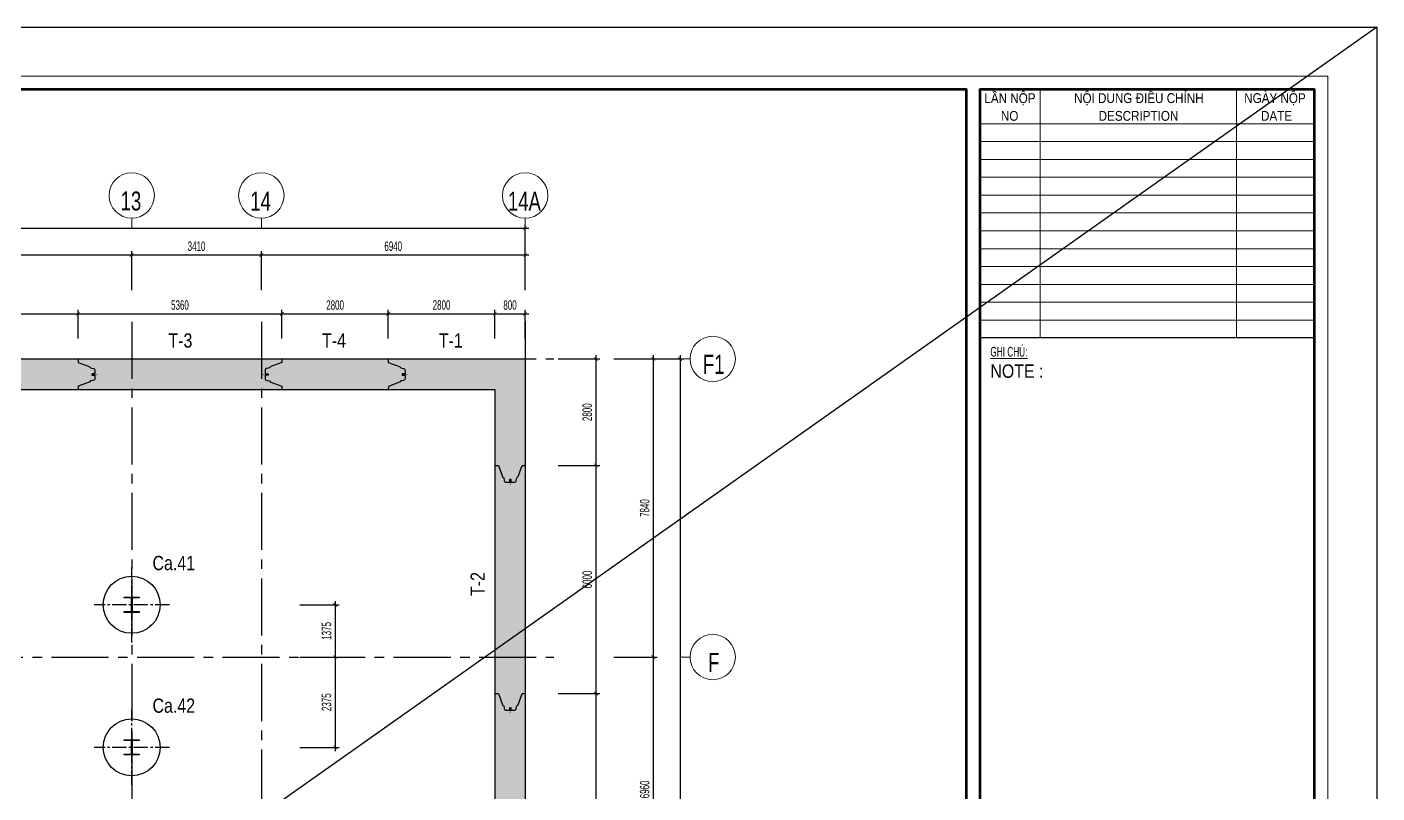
# Model space of a CAD drawing. Extents: x 71 to 1774126, y -14 to 415800.
# Drawn here: x 1613089 to 1648600, y 248796 to 268943 of the extents above; entities that cross this region are included whole.
import ezdxf

# ---------------------------------------------------------------- set-up
doc = ezdxf.new("R2010")
doc.units = 0
doc.header["$LTSCALE"] = 1000
doc.header["$MEASUREMENT"] = 0
doc.header["$PDMODE"] = 3
doc.linetypes.add('CENTER2', pattern=[1.125, 0.75, -0.125, 0.125, -0.125])
doc.layers.get('0').update_dxf_attribs({"linetype": 'CONTINUOUS'})
doc.layers.get('Defpoints').update_dxf_attribs({"linetype": 'CONTINUOUS'})
for name, color, linetype in [('10MIDTEXT', 3, 'CONTINUOUS'), ('CDC.01.AXIS', 160, 'CENTER2'), ('CDC.02.DIM', 1, 'CONTINUOUS'), ('CDC.03.BORDER', 3, 'CONTINUOUS'), ('CDC.05.STEEL', 4, 'CONTINUOUS'), ('CDC.06.TEXT', 2, 'CONTINUOUS'), ('CDC.10.HATCH', 9, 'CONTINUOUS'), ('CDC.16.BIGTEXT', 6, 'CONTINUOUS')]:
    doc.layers.add(name, color=color, linetype=linetype)
for name, color, linetype, lineweight in [('CDC -TEXT KHUNG', 7, 'CONTINUOUS', 20), ('CDC-KHUNGTEN', 7, 'CONTINUOUS', 20), ('KCS_CHI', 1, 'CONTINUOUS', 15)]:
    doc.layers.add(name, color=color, linetype=linetype, lineweight=lineweight)
doc.layers.add('KCS_Plotter', color=11, linetype='CONTINUOUS', plot=False)
doc.styles.add('ARIAL', font='arial.ttf', dxfattribs={"width": 0.6})
doc.styles.add('Arial_4', font='arial.ttf', dxfattribs={"width": 0.75, "height": 3})
doc.styles.add('KT CDC', font='arial.ttf', dxfattribs={"width": 0.85, "height": 200})
doc.dimstyles.new('100', dxfattribs={"dimscale": 100, "dimtxt": 2.5, "dimasz": 1, "dimexe": 1, "dimexo": 0, "dimgap": 1, "dimtad": 1, "dimdec": 0, "dimdsep": 46, "dimtxsty": 'ARIAL', "dimblk": 'ARCHTICK', "dimcen": 1, "dimdle": 1, "dimclrd": 1, "dimclre": 1, "dimclrt": 2, "dimadec": 0, "dimazin": 0, "dimtfac": 0.00072, "dimtdec": 0, "dimtix": 1, "dimtmove": 2, "dimatfit": 3, "dimldrblk": 'ARCHTICK', "dimfxl": 1, "dimtolj": 1, "dimarcsym": 0})

# ---------------------------------------------------------------- blocks, each defined once
blk = doc.blocks.new('_ARCHTICK')
at = {"color": 0, "linetype": 'ByBlock', "const_width": 0.15}
blk.add_lwpolyline([(-0.5, -0.5), (0.5, 0.5)], dxfattribs=at)
blk = doc.blocks.new('*D192')
at = {"layer": 'CDC.02.DIM', "color": 1, "lineweight": -2, "transparency": 16777216}
for p, q in [((1628526, 252371), (1629666, 252371)), ((1629566, 245311), (1629566, 252471)), ((1628526, 245411), (1629666, 245411))]:
    blk.add_line(p, q, dxfattribs=at)
at = {"layer": 'Defpoints', "color": 0, "transparency": 16777216}
for p in [(1628526, 252371), (1629566, 252371), (1628526, 245411)]:
    blk.add_point(p, dxfattribs=at)
at = {"layer": 'CDC.02.DIM', "color": 1, "lineweight": -2, "transparency": 16777216, "xscale": 100, "yscale": 100, "zscale": 100}
for p, rotation in [((1629566, 252371), 90), ((1629566, 245411), 270)]:
    blk.add_blockref('_ARCHTICK', p, dxfattribs=dict(at, rotation=rotation))
at = {"layer": 'CDC.02.DIM', "color": 2, "transparency": 16777216, "insert": (1629338, 248891), "char_height": 250, "attachment_point": 5, "rotation": 90, "style": 'ARIAL'}
blk.add_mtext('\\A1;6960', dxfattribs=at)
blk = doc.blocks.new('*D193')
at = {"layer": 'CDC.02.DIM', "color": 1, "lineweight": -2, "transparency": 16777216}
for p, q in [((1629566, 252271), (1629566, 260311)), ((1628526, 260211), (1629666, 260211)), ((1628526, 252371), (1629666, 252371))]:
    blk.add_line(p, q, dxfattribs=at)
at = {"layer": 'Defpoints', "color": 0, "transparency": 16777216}
for p in [(1628526, 260211), (1629566, 260211), (1628526, 252371)]:
    blk.add_point(p, dxfattribs=at)
at = {"layer": 'CDC.02.DIM', "color": 1, "lineweight": -2, "transparency": 16777216, "xscale": 100, "yscale": 100, "zscale": 100}
for p, rotation in [((1629566, 260211), 90), ((1629566, 252371), 270)]:
    blk.add_blockref('_ARCHTICK', p, dxfattribs=dict(at, rotation=rotation))
at = {"layer": 'CDC.02.DIM', "color": 2, "transparency": 16777216, "insert": (1629338, 256291), "char_height": 250, "attachment_point": 5, "rotation": 90, "style": 'ARIAL'}
blk.add_mtext('\\A1;7840', dxfattribs=at)
blk = doc.blocks.new('*D194')
at = {"layer": 'CDC.02.DIM', "color": 1, "lineweight": -2, "transparency": 16777216}
for p, q in [((1630266, 260311), (1630266, 222561)), ((1628526, 260211), (1630366, 260211)), ((1628526, 222661), (1630366, 222661))]:
    blk.add_line(p, q, dxfattribs=at)
at = {"layer": 'Defpoints', "color": 0, "transparency": 16777216}
for p in [(1628526, 260211), (1628526, 222661), (1630266, 222661)]:
    blk.add_point(p, dxfattribs=at)
at = {"layer": 'CDC.02.DIM', "color": 1, "lineweight": -2, "transparency": 16777216, "xscale": 100, "yscale": 100, "zscale": 100}
for p, rotation in [((1630266, 260211), 90), ((1630266, 222661), 270)]:
    blk.add_blockref('_ARCHTICK', p, dxfattribs=dict(at, rotation=rotation))
at = {"layer": 'CDC.02.DIM', "color": 2, "transparency": 16777216, "insert": (1630038, 241436), "char_height": 250, "attachment_point": 5, "rotation": 90, "style": 'ARIAL'}
blk.add_mtext('\\A1;37550', dxfattribs=at)
blk = doc.blocks.new('*D207')
at = {"layer": 'CDC.02.DIM', "color": 1, "lineweight": -2, "transparency": 16777216}
for p, q in [((1608818, 262948), (1615943, 262948)), ((1608918, 262020), (1608918, 263048)), ((1615843, 262020), (1615843, 263048))]:
    blk.add_line(p, q, dxfattribs=at)
at = {"layer": 'Defpoints', "color": 0, "transparency": 16777216}
for p in [(1615843, 262948), (1608918, 262020), (1615843, 262020)]:
    blk.add_point(p, dxfattribs=at)
at = {"layer": 'CDC.02.DIM', "color": 1, "lineweight": -2, "transparency": 16777216, "xscale": 100, "yscale": 100, "zscale": 100, "rotation": 180}
blk.add_blockref('_ARCHTICK', (1608918, 262948), dxfattribs=at)
at = {"layer": 'CDC.02.DIM', "color": 1, "lineweight": -2, "transparency": 16777216, "xscale": 100, "yscale": 100, "zscale": 100}
blk.add_blockref('_ARCHTICK', (1615843, 262948), dxfattribs=at)
at = {"layer": 'CDC.02.DIM', "color": 2, "transparency": 16777216, "insert": (1612381, 263176), "char_height": 250, "attachment_point": 5, "style": 'ARIAL'}
blk.add_mtext('\\A1;6925', dxfattribs=at)
blk = doc.blocks.new('*D208')
at = {"layer": 'CDC.02.DIM', "color": 1, "lineweight": -2, "transparency": 16777216}
for p, q in [((1615743, 262948), (1619353, 262948)), ((1615843, 262020), (1615843, 263048)), ((1619253, 262020), (1619253, 263048))]:
    blk.add_line(p, q, dxfattribs=at)
at = {"layer": 'Defpoints', "color": 0, "transparency": 16777216}
for p in [(1619253, 262948), (1615843, 262020), (1619253, 262020)]:
    blk.add_point(p, dxfattribs=at)
at = {"layer": 'CDC.02.DIM', "color": 1, "lineweight": -2, "transparency": 16777216, "xscale": 100, "yscale": 100, "zscale": 100, "rotation": 180}
blk.add_blockref('_ARCHTICK', (1615843, 262948), dxfattribs=at)
at = {"layer": 'CDC.02.DIM', "color": 1, "lineweight": -2, "transparency": 16777216, "xscale": 100, "yscale": 100, "zscale": 100}
blk.add_blockref('_ARCHTICK', (1619253, 262948), dxfattribs=at)
at = {"layer": 'CDC.02.DIM', "color": 2, "transparency": 16777216, "insert": (1617548, 263176), "char_height": 250, "attachment_point": 5, "style": 'ARIAL'}
blk.add_mtext('\\A1;3410', dxfattribs=at)
blk = doc.blocks.new('*D209')
at = {"layer": 'CDC.02.DIM', "color": 1, "lineweight": -2, "transparency": 16777216}
for p, q in [((1619153, 262948), (1626293, 262948)), ((1619253, 262020), (1619253, 263048)), ((1626193, 262020), (1626193, 263048))]:
    blk.add_line(p, q, dxfattribs=at)
at = {"layer": 'Defpoints', "color": 0, "transparency": 16777216}
for p in [(1626193, 262948), (1619253, 262020), (1626193, 262020)]:
    blk.add_point(p, dxfattribs=at)
at = {"layer": 'CDC.02.DIM', "color": 1, "lineweight": -2, "transparency": 16777216, "xscale": 100, "yscale": 100, "zscale": 100, "rotation": 180}
blk.add_blockref('_ARCHTICK', (1619253, 262948), dxfattribs=at)
at = {"layer": 'CDC.02.DIM', "color": 1, "lineweight": -2, "transparency": 16777216, "xscale": 100, "yscale": 100, "zscale": 100}
blk.add_blockref('_ARCHTICK', (1626193, 262948), dxfattribs=at)
at = {"layer": 'CDC.02.DIM', "color": 2, "transparency": 16777216, "insert": (1622723, 263176), "char_height": 250, "attachment_point": 5, "style": 'ARIAL'}
blk.add_mtext('\\A1;6940', dxfattribs=at)
blk = doc.blocks.new('*D210')
at = {"layer": 'CDC.02.DIM', "color": 1, "lineweight": -2, "transparency": 16777216}
for p, q in [((1562733, 263648), (1626293, 263648)), ((1562833, 262020), (1562833, 263748)), ((1626193, 262020), (1626193, 263748))]:
    blk.add_line(p, q, dxfattribs=at)
at = {"layer": 'Defpoints', "color": 0, "transparency": 16777216}
for p in [(1626193, 263648), (1562833, 262020), (1626193, 262020)]:
    blk.add_point(p, dxfattribs=at)
at = {"layer": 'CDC.02.DIM', "color": 1, "lineweight": -2, "transparency": 16777216, "xscale": 100, "yscale": 100, "zscale": 100, "rotation": 180}
blk.add_blockref('_ARCHTICK', (1562833, 263648), dxfattribs=at)
at = {"layer": 'CDC.02.DIM', "color": 1, "lineweight": -2, "transparency": 16777216, "xscale": 100, "yscale": 100, "zscale": 100}
blk.add_blockref('_ARCHTICK', (1626193, 263648), dxfattribs=at)
at = {"layer": 'CDC.02.DIM', "color": 2, "transparency": 16777216, "insert": (1594513, 263876), "char_height": 250, "attachment_point": 5, "style": 'ARIAL'}
blk.add_mtext('\\A1;63360', dxfattribs=at)
blk = doc.blocks.new('*D234')
at = {"layer": 'CDC.02.DIM', "color": 1, "lineweight": -2, "transparency": 16777216}
for p, q in [((1620268, 253746), (1621296, 253746)), ((1621196, 253846), (1621196, 252271)), ((1620268, 252371), (1621296, 252371))]:
    blk.add_line(p, q, dxfattribs=at)
at = {"layer": 'Defpoints', "color": 0, "transparency": 16777216}
for p in [(1620268, 253746), (1620268, 252371), (1621196, 252371)]:
    blk.add_point(p, dxfattribs=at)
at = {"layer": 'CDC.02.DIM', "color": 1, "lineweight": -2, "transparency": 16777216, "xscale": 100, "yscale": 100, "zscale": 100}
for p, rotation in [((1621196, 253746), 90), ((1621196, 252371), 270)]:
    blk.add_blockref('_ARCHTICK', p, dxfattribs=dict(at, rotation=rotation))
at = {"layer": 'CDC.02.DIM', "color": 2, "transparency": 16777216, "insert": (1620968, 253059), "char_height": 250, "attachment_point": 5, "rotation": 90, "style": 'ARIAL'}
blk.add_mtext('\\A1;1375', dxfattribs=at)
blk = doc.blocks.new('*D235')
at = {"layer": 'CDC.02.DIM', "color": 1, "lineweight": -2, "transparency": 16777216}
for p, q in [((1620268, 252371), (1621296, 252371)), ((1621196, 252471), (1621196, 249896)), ((1620268, 249996), (1621296, 249996))]:
    blk.add_line(p, q, dxfattribs=at)
at = {"layer": 'Defpoints', "color": 0, "transparency": 16777216}
for p in [(1620268, 252371), (1620268, 249996), (1621196, 249996)]:
    blk.add_point(p, dxfattribs=at)
at = {"layer": 'CDC.02.DIM', "color": 1, "lineweight": -2, "transparency": 16777216, "xscale": 100, "yscale": 100, "zscale": 100}
for p, rotation in [((1621196, 252371), 90), ((1621196, 249996), 270)]:
    blk.add_blockref('_ARCHTICK', p, dxfattribs=dict(at, rotation=rotation))
at = {"layer": 'CDC.02.DIM', "color": 2, "transparency": 16777216, "insert": (1620968, 251184), "char_height": 250, "attachment_point": 5, "rotation": 90, "style": 'ARIAL'}
blk.add_mtext('\\A1;2375', dxfattribs=at)
blk = doc.blocks.new('*D274')
at = {"layer": 'CDC.02.DIM', "color": 1, "lineweight": -2, "transparency": 16777216}
for p, q in [((1608333, 261401), (1614533, 261401)), ((1608433, 260751), (1608433, 261501)), ((1614433, 260751), (1614433, 261501))]:
    blk.add_line(p, q, dxfattribs=at)
at = {"layer": 'Defpoints', "color": 0, "transparency": 16777216}
for p in [(1614433, 261401), (1608433, 260751), (1614433, 260751)]:
    blk.add_point(p, dxfattribs=at)
at = {"layer": 'CDC.02.DIM', "color": 1, "lineweight": -2, "transparency": 16777216, "xscale": 100, "yscale": 100, "zscale": 100, "rotation": 180}
blk.add_blockref('_ARCHTICK', (1608433, 261401), dxfattribs=at)
at = {"layer": 'CDC.02.DIM', "color": 1, "lineweight": -2, "transparency": 16777216, "xscale": 100, "yscale": 100, "zscale": 100}
blk.add_blockref('_ARCHTICK', (1614433, 261401), dxfattribs=at)
at = {"layer": 'CDC.02.DIM', "color": 2, "transparency": 16777216, "insert": (1611433, 261629), "char_height": 250, "attachment_point": 5, "style": 'ARIAL'}
blk.add_mtext('\\A1;6000', dxfattribs=at)
blk = doc.blocks.new('*D275')
at = {"layer": 'CDC.02.DIM', "color": 1, "lineweight": -2, "transparency": 16777216}
for p, q in [((1614333, 261401), (1619893, 261401)), ((1614433, 260751), (1614433, 261501)), ((1619793, 260751), (1619793, 261501))]:
    blk.add_line(p, q, dxfattribs=at)
at = {"layer": 'Defpoints', "color": 0, "transparency": 16777216}
for p in [(1619793, 261401), (1614433, 260751), (1619793, 260751)]:
    blk.add_point(p, dxfattribs=at)
at = {"layer": 'CDC.02.DIM', "color": 1, "lineweight": -2, "transparency": 16777216, "xscale": 100, "yscale": 100, "zscale": 100, "rotation": 180}
blk.add_blockref('_ARCHTICK', (1614433, 261401), dxfattribs=at)
at = {"layer": 'CDC.02.DIM', "color": 1, "lineweight": -2, "transparency": 16777216, "xscale": 100, "yscale": 100, "zscale": 100}
blk.add_blockref('_ARCHTICK', (1619793, 261401), dxfattribs=at)
at = {"layer": 'CDC.02.DIM', "color": 2, "transparency": 16777216, "insert": (1617113, 261629), "char_height": 250, "attachment_point": 5, "style": 'ARIAL'}
blk.add_mtext('\\A1;5360', dxfattribs=at)
blk = doc.blocks.new('*D276')
at = {"layer": 'CDC.02.DIM', "color": 1, "lineweight": -2, "transparency": 16777216}
for p, q in [((1619693, 261401), (1622693, 261401)), ((1619793, 260751), (1619793, 261501)), ((1622593, 260751), (1622593, 261501))]:
    blk.add_line(p, q, dxfattribs=at)
at = {"layer": 'Defpoints', "color": 0, "transparency": 16777216}
for p in [(1622593, 261401), (1619793, 260751), (1622593, 260751)]:
    blk.add_point(p, dxfattribs=at)
at = {"layer": 'CDC.02.DIM', "color": 1, "lineweight": -2, "transparency": 16777216, "xscale": 100, "yscale": 100, "zscale": 100, "rotation": 180}
blk.add_blockref('_ARCHTICK', (1619793, 261401), dxfattribs=at)
at = {"layer": 'CDC.02.DIM', "color": 1, "lineweight": -2, "transparency": 16777216, "xscale": 100, "yscale": 100, "zscale": 100}
blk.add_blockref('_ARCHTICK', (1622593, 261401), dxfattribs=at)
at = {"layer": 'CDC.02.DIM', "color": 2, "transparency": 16777216, "insert": (1621193, 261629), "char_height": 250, "attachment_point": 5, "style": 'ARIAL'}
blk.add_mtext('\\A1;2800', dxfattribs=at)
blk = doc.blocks.new('*D277')
at = {"layer": 'CDC.02.DIM', "color": 1, "lineweight": -2, "transparency": 16777216}
for p, q in [((1622493, 261401), (1625493, 261401)), ((1622593, 260751), (1622593, 261501)), ((1625393, 260751), (1625393, 261501))]:
    blk.add_line(p, q, dxfattribs=at)
at = {"layer": 'Defpoints', "color": 0, "transparency": 16777216}
for p in [(1625393, 261401), (1622593, 260751), (1625393, 260751)]:
    blk.add_point(p, dxfattribs=at)
at = {"layer": 'CDC.02.DIM', "color": 1, "lineweight": -2, "transparency": 16777216, "xscale": 100, "yscale": 100, "zscale": 100, "rotation": 180}
blk.add_blockref('_ARCHTICK', (1622593, 261401), dxfattribs=at)
at = {"layer": 'CDC.02.DIM', "color": 1, "lineweight": -2, "transparency": 16777216, "xscale": 100, "yscale": 100, "zscale": 100}
blk.add_blockref('_ARCHTICK', (1625393, 261401), dxfattribs=at)
at = {"layer": 'CDC.02.DIM', "color": 2, "transparency": 16777216, "insert": (1623993, 261629), "char_height": 250, "attachment_point": 5, "style": 'ARIAL'}
blk.add_mtext('\\A1;2800', dxfattribs=at)
blk = doc.blocks.new('*D278')
at = {"layer": 'CDC.02.DIM', "color": 1, "lineweight": -2, "transparency": 16777216}
for p, q in [((1625293, 261401), (1626293, 261401)), ((1625393, 260751), (1625393, 261501)), ((1626193, 260751), (1626193, 261501))]:
    blk.add_line(p, q, dxfattribs=at)
at = {"layer": 'Defpoints', "color": 0, "transparency": 16777216}
for p in [(1626193, 261401), (1625393, 260751), (1626193, 260751)]:
    blk.add_point(p, dxfattribs=at)
at = {"layer": 'CDC.02.DIM', "color": 1, "lineweight": -2, "transparency": 16777216, "xscale": 100, "yscale": 100, "zscale": 100, "rotation": 180}
blk.add_blockref('_ARCHTICK', (1625393, 261401), dxfattribs=at)
at = {"layer": 'CDC.02.DIM', "color": 1, "lineweight": -2, "transparency": 16777216, "xscale": 100, "yscale": 100, "zscale": 100}
blk.add_blockref('_ARCHTICK', (1626193, 261401), dxfattribs=at)
at = {"layer": 'CDC.02.DIM', "color": 2, "transparency": 16777216, "insert": (1625793, 261629), "char_height": 250, "attachment_point": 5, "style": 'ARIAL'}
blk.add_mtext('\\A1;800', dxfattribs=at)
blk = doc.blocks.new('*D300')
at = {"layer": 'CDC.02.DIM', "color": 1, "lineweight": -2, "transparency": 16777216}
for p, q in [((1628053, 260311), (1628053, 257311)), ((1627057, 260211), (1628153, 260211)), ((1627057, 257411), (1628153, 257411))]:
    blk.add_line(p, q, dxfattribs=at)
at = {"layer": 'Defpoints', "color": 0, "transparency": 16777216}
for p in [(1627057, 260211), (1627057, 257411), (1628053, 257411)]:
    blk.add_point(p, dxfattribs=at)
at = {"layer": 'CDC.02.DIM', "color": 1, "lineweight": -2, "transparency": 16777216, "xscale": 100, "yscale": 100, "zscale": 100}
for p, rotation in [((1628053, 260211), 90), ((1628053, 257411), 270)]:
    blk.add_blockref('_ARCHTICK', p, dxfattribs=dict(at, rotation=rotation))
at = {"layer": 'CDC.02.DIM', "color": 2, "transparency": 16777216, "insert": (1627825, 258811), "char_height": 250, "attachment_point": 5, "rotation": 90, "style": 'ARIAL'}
blk.add_mtext('\\A1;2800', dxfattribs=at)
blk = doc.blocks.new('*D301')
at = {"layer": 'CDC.02.DIM', "color": 1, "lineweight": -2, "transparency": 16777216}
for p, q in [((1628053, 257511), (1628053, 251311)), ((1627057, 257411), (1628153, 257411)), ((1627057, 251411), (1628153, 251411))]:
    blk.add_line(p, q, dxfattribs=at)
at = {"layer": 'Defpoints', "color": 0, "transparency": 16777216}
for p in [(1627057, 257411), (1627057, 251411), (1628053, 251411)]:
    blk.add_point(p, dxfattribs=at)
at = {"layer": 'CDC.02.DIM', "color": 1, "lineweight": -2, "transparency": 16777216, "xscale": 100, "yscale": 100, "zscale": 100}
for p, rotation in [((1628053, 257411), 90), ((1628053, 251411), 270)]:
    blk.add_blockref('_ARCHTICK', p, dxfattribs=dict(at, rotation=rotation))
at = {"layer": 'CDC.02.DIM', "color": 2, "transparency": 16777216, "insert": (1627825, 254411), "char_height": 250, "attachment_point": 5, "rotation": 90, "style": 'ARIAL'}
blk.add_mtext('\\A1;6000', dxfattribs=at)
blk = doc.blocks.new('*D302')
at = {"layer": 'CDC.02.DIM', "color": 1, "lineweight": -2, "transparency": 16777216}
for p, q in [((1628053, 251511), (1628053, 245311)), ((1627057, 251411), (1628153, 251411)), ((1627057, 245411), (1628153, 245411))]:
    blk.add_line(p, q, dxfattribs=at)
at = {"layer": 'Defpoints', "color": 0, "transparency": 16777216}
for p in [(1627057, 251411), (1627057, 245411), (1628053, 245411)]:
    blk.add_point(p, dxfattribs=at)
at = {"layer": 'CDC.02.DIM', "color": 1, "lineweight": -2, "transparency": 16777216, "xscale": 100, "yscale": 100, "zscale": 100}
for p, rotation in [((1628053, 251411), 90), ((1628053, 245411), 270)]:
    blk.add_blockref('_ARCHTICK', p, dxfattribs=dict(at, rotation=rotation))
at = {"layer": 'CDC.02.DIM', "color": 2, "transparency": 16777216, "insert": (1627825, 248411), "char_height": 250, "attachment_point": 5, "rotation": 90, "style": 'ARIAL'}
blk.add_mtext('\\A1;6000', dxfattribs=at)
blk = doc.blocks.new('TV')
at = {"layer": 'CDC.05.STEEL'}
blk.add_lwpolyline([(1570016, 184770), (1570016, 184676), (1570308, 184570, -0.192509), (1570341, 184535), (1570411, 184523, -0.367428), (1570456, 184470), (1570456, 184378), (1570379, 184378), (1570379, 184348), (1570456, 184348), (1570456, 184257, -0.367428), (1570411, 184204), (1570341, 184192, -0.192509), (1570308, 184157), (1570016, 184051), (1570015, 183970)], format="xyb", dxfattribs=at)
at = {"layer": 'CDC.05.STEEL', "const_width": 11.5}
for points in [[(1570396, 184370, 1), (1570396, 184358, 1)], [(1570510, 184370, -1), (1570510, 184358, -1)]]:
    blk.add_lwpolyline(points, format="xyb", close=True, dxfattribs=at)
at = {"layer": 'CDC.05.STEEL', "const_width": 10}
blk.add_lwpolyline([(1570502, 184364), (1570396, 184364)], dxfattribs=at)
blk = doc.blocks.new('KINGPOST')
at = {"layer": 'CDC.05.STEEL', "color": 4}
for p, q in [((1656675, 236723, 0), (1656675, 236744, 0)), ((1656675, 236744, 0), (1657075, 236744, 0)), ((1656865, 236723, 0), (1656675, 236723, 0)), ((1656865, 236364, 0), (1656865, 236723, 0)), ((1657075, 236723, 0), (1656884, 236723, 0)), ((1656884, 236723, 0), (1656884, 236364, 0)), ((1657075, 236744, 0), (1657075, 236723, 0)), ((1656675, 236344, 0), (1656675, 236364, 0)), ((1656675, 236364, 0), (1656865, 236364, 0)), ((1657075, 236344, 0), (1656675, 236344, 0)), ((1656884, 236364, 0), (1657075, 236364, 0)), ((1657075, 236364, 0), (1657075, 236344, 0))]:
    blk.add_line(p, q, dxfattribs=at)
blk = doc.blocks.new('KHUNG TEN')
at = {"layer": 'CDC-KHUNGTEN', "color": 8, "lineweight": 9}
for p, q in [((76550, 58000), (76550, 52433)), ((80950, 58000), (80950, 52433)), ((82700, 57233), (75200, 57233)), ((82700, 56833), (75200, 56833)), ((82700, 56433), (75200, 56433)), ((82700, 56033), (75200, 56033)), ((82700, 55633), (75200, 55633)), ((82700, 55233), (75200, 55233)), ((82700, 54833), (75200, 54833)), ((82700, 54433), (75200, 54433)), ((82700, 54033), (75200, 54033)), ((82700, 53633), (75200, 53633)), ((82700, 53233), (75200, 53233)), ((82700, 52833), (75200, 52833))]:
    blk.add_line(p, q, dxfattribs=at)
at = {"layer": 'CDC-KHUNGTEN', "color": 6, "lineweight": 25}
blk.add_line((82700, 52433), (75200, 52433), dxfattribs=at)
at = {"layer": 'CDC-KHUNGTEN', "color": 8}
blk.add_lwpolyline([(75096, 1100), (83000, 1100), (83000, 58300), (3000, 58300), (3000, 1100), (75096, 1100)], dxfattribs=at)
at = {"layer": 'CDC-KHUNGTEN', "color": 255, "lineweight": 60}
blk.add_lwpolyline([(74900, 1400), (74900, 58000), (3300, 58000), (3300, 1400), (74900, 1400)], close=True, dxfattribs=at)
blk.add_lwpolyline([(75200, 1400), (82700, 1400), (82700, 58000), (75200, 58000), (75200, 1400)], dxfattribs=at)
at = {"layer": 'Defpoints', "color": 1, "ltscale": 0.2}
blk.add_lwpolyline([(0, 0), (0, 59400), (84100, 59400), (84100, 0), (0, 0)], close=True, dxfattribs=at)
at = {"layer": 'CDC -TEXT KHUNG', "color": 7, "style": 'KT CDC', "width": 0.85}
for s, p in [('NO', (75672, 57299)), ('DESCRIPTION', (77863, 57299)), ('DATE', (81501, 57299))]:
    blk.add_text(s, height=220, dxfattribs=at).set_placement(p)
at = {"layer": 'CDC -TEXT KHUNG', "char_height": 220, "attachment_point": 2, "line_spacing_factor": 0.941778, "style": 'KT CDC'}
for s, insert, width in [('LẦN NỘP', (75875, 57916), 1464.22), ('NỘI DUNG ĐIỀU CHỈNH', (78763, 57916), 3699.71), ('NGÀY NỘP', (81814, 57916), 1755.59)]:
    blk.add_mtext(s, dxfattribs=dict(at, insert=insert, width=width))
at = {"layer": 'CDC-KHUNGTEN', "color": 7, "style": 'Arial_4', "width": 0.85}
blk.add_text('NOTE :', height=300, dxfattribs=at).set_placement((75436, 51540))
at = {"layer": 'CDC-KHUNGTEN', "color": 6, "insert": (75436, 52233), "char_height": 220, "width": 1881.96, "attachment_point": 1, "style": 'ARIAL'}
blk.add_mtext('{\\LGHI CHÚ:}', dxfattribs=at)

msp = doc.modelspace()

# ---------------------------------------------------------------- hatches: boundary and pattern name
at = {"layer": 'CDC.10.HATCH'}
h = msp.add_hatch(dxfattribs=at)
h.set_pattern_fill('CHAU-01', color=256, scale=100, style=0, pattern_type=2)
h.set_pattern_definition([(50, (0, 73428.8), (717.26018, -62.75213), [75, -825]), (355, (0, 73428.8), (-138.75133, 752.19213), [60, -660]), (100.4514, (59.8, 73423.6), (578.50938, 689.43954), [63.7402, -701.1421]), (46.1842, (0, 73628.8), (1067.24105, -165.519), [112.5, -1237.5]), (96.6356, (88.9, 73615), (934.6627, 974.1179), [95.6103, -1051.713]), (351.1842, (0, 73628.8), (934.66195, 974.1186), [90, -990]), (21, (100, 73578.8), (596.90705, -402.6189), [75, -825]), (326, (100, 73578.8), (243.31533, 725.15005), [60, -660]), (71.4514, (149.74, 73545.25), (840.22263, 322.5305), [63.7402, -701.1421]), (37.5, (0, 73428.8), (12.159855, 332.893854), [0, -652, 0, -670, 0, -662.5]), (7.5, (0, 73428.8), (263.06954, 394.41171), [0, -382, 0, -637, 0, -252.5]), (327.5, (-223, 73428.8), (533.822436, -22.55487), [0, -250, 0, -780, 0, -1035]), (317.5, (-323, 73428.8), (583.18617, 100.10498), [0, -325, 0, -518, 0, -735]), (45, (0, 73428.8), (-300.52038, 300.52038), []), (45, (0, 73551.3), (-300.52038, 300.52038), [])])
h.paths.add_polyline_path([(1626193.1, 260211.4), (1562833.1, 260211.4), (1562833.1, 222661.4), (1621724.5, 222661.4), (1626193.1, 227130)])
h.paths.add_polyline_path([(1625393.1, 259411.4), (1625393.1, 227461.4), (1621393.1, 223461.4), (1563633.1, 223461.4), (1563633.1, 259411.4)], flags=16)

# ---------------------------------------------------------------- linework, layer by layer
at = {"layer": 'CDC.01.AXIS', "ltscale": 2}
for p, q in [((1615843.1, 261189.4), (1615843.1, 221747.4)), ((1619253.1, 261189.4), (1619253.1, 221747.4)), ((1626193.1, 261189.4), (1626193.1, 221747.4)), ((1561983.4, 260211.4), (1626948.1, 260211.4)), ((1561983.4, 252371.4), (1626948.1, 252371.4))]:
    msp.add_line(p, q, dxfattribs=at)
at = {"layer": 'CDC.01.AXIS', "color": 251, "ltscale": 0.5}
for p, q in [((1615843.1, 252756.4), (1615843.1, 254736.4)), ((1616833.1, 253746.4), (1614853.1, 253746.4)), ((1615843.1, 249006.4), (1615843.1, 250986.4)), ((1616833.1, 249996.4), (1614853.1, 249996.4))]:
    msp.add_line(p, q, dxfattribs=at)
at = {"layer": 'CDC.03.BORDER', "ltscale": 1.5}
for centre in [(1615843.1, 253746.4), (1615843.1, 249996.4)]:
    msp.add_circle(centre, 750, dxfattribs=at)
at = {"layer": 'CDC.05.STEEL'}
for points in [[(1562833.1, 222661.4), (1562833.1, 260211.4), (1626193.1, 260211.4), (1626193.1, 227130), (1621724.5, 222661.4)], [(1563633.1, 223461.4), (1563633.1, 259411.4), (1625393.1, 259411.4), (1625393.1, 227461.4), (1621393.1, 223461.4)]]:
    msp.add_lwpolyline(points, close=True, dxfattribs=at)
at = {"layer": 'KCS_CHI'}
for p, q in [((1615843.1, 263647.9), (1615843.1, 263915.9)), ((1619253.1, 263647.9), (1619253.1, 263915.9)), ((1626193.1, 263647.9), (1626193.1, 263915.9)), ((1630266, 260211.4), (1630529.6, 260211.4)), ((1630266, 252371.4), (1630529.6, 252371.4))]:
    msp.add_line(p, q, dxfattribs=at)
for centre in [(1615843.1, 264512.5), (1619253.1, 264512.5), (1626193.1, 264512.5), (1631126.1, 260211.4), (1631126.1, 252371.4)]:
    msp.add_circle(centre, 596.6, dxfattribs=at)
at = {"layer": 'KCS_Plotter'}
msp.add_line((1648599.7, 268942.8), (1549882.2, 199218.5), dxfattribs=at)

# ---------------------------------------------------------------- block references
at = {"layer": 'CDC.05.STEEL'}
msp.add_blockref('TV', (44417.7, 75441.1), dxfattribs=at)
at = {"layer": 'CDC.05.STEEL', "xscale": -1}
msp.add_blockref('TV', (3189808.8, 75441.1), dxfattribs=at)
at = {"layer": 'CDC.05.STEEL'}
for name, p, rotation in [('TV', (52628.1, 75011.1), 0.01569040547297999), ('KINGPOST', (3272717.8, 490290.2, 0), 180), ('KINGPOST', (3272717.8, 486540.2, 0), 180)]:
    msp.add_blockref(name, p, dxfattribs=dict(at, rotation=rotation))
at = {"layer": 'CDC.05.STEEL', "xscale": -1}
for p, rotation in [((1810593.4, 1827376.3), 89.98430958785686), ((1810163.4, 1821427), 90)]:
    msp.add_blockref('TV', p, dxfattribs=dict(at, rotation=rotation))
at = {"layer": 'CDC.06.TEXT', "xscale": 1.173810693645805, "yscale": 1.173810693645805, "zscale": 1.173810693645805}
msp.add_blockref('KHUNG TEN', (1549882.2, 199218.5), dxfattribs=at)

# ---------------------------------------------------------------- texts
at = {"layer": '10MIDTEXT', "color": 6, "style": 'ARIAL', "width": 0.8}
for s, p in [('T-3', (1616809.4, 260511.1)), ('T-4', (1620850.9, 260511.1)), ('T-1', (1623921.6, 260511.1)), ('Ca.41', (1616390.4, 254656.9)), ('Ca.42', (1616390.4, 250906.9))]:
    msp.add_text(s, height=375, dxfattribs=at).set_placement(p)
msp.add_text('T-2', height=375, rotation=90, dxfattribs=at).set_placement((1625131.4, 253978.9))
at = {"layer": 'CDC.16.BIGTEXT', "char_height": 500, "width": 464.64, "attachment_point": 8, "line_spacing_factor": 0.938532}
for s, insert in [('{\\fArial|b0|i0|c0|p34;\\W0.7;13}', (1615822.1, 264109.6)), ('{\\fArial|b0|i0|c0|p34;\\W0.7;14}', (1619232.1, 264109.6)), ('{\\fArial|b0|i0|c0|p34;\\W0.7;14A}', (1626172.1, 264109.6)), ('{\\fArial|b0|i0|c0|p34;\\W0.7;F1}', (1631151.3, 259820.7)), ('{\\fArial|b0|i0|c0|p34;\\W0.7;F}', (1631151.3, 251980.7))]:
    msp.add_mtext(s, dxfattribs=dict(at, insert=insert))

# ---------------------------------------------------------------- dimensions: what is measured, and where the dimension line sits
at = {"layer": 'CDC.02.DIM'}
for base, p1, p2, picture, middle in [((1626193.1, 263647.9), (1562833.1, 262019.7), (1626193.1, 262019.7), '*D210', (1594513.1, 263875.6)), ((1615843.1, 262947.9), (1608918.1, 262019.7), (1615843.1, 262019.7), '*D207', (1612380.6, 263175.6)), ((1619253.1, 262947.9), (1615843.1, 262019.7), (1619253.1, 262019.7), '*D208', (1617548.1, 263175.6)), ((1626193.1, 262947.9), (1619253.1, 262019.7), (1626193.1, 262019.7), '*D209', (1622723.1, 263175.6))]:
    dim = msp.add_linear_dim(base=base, p1=p1, p2=p2, dimstyle='100', dxfattribs=at)
    dim.commit()
    dim.dimension.update_dxf_attribs({"geometry": picture, "text_midpoint": middle})
for base, p1, p2, picture, middle in [((1614433.3, 261401.5), (1608433.3, 260751.3), (1614433.3, 260751.3), '*D274', (1611433.3, 261629.1)), ((1619793.3, 261401.5), (1614433.3, 260751.3), (1619793.3, 260751.3), '*D275', (1617113.3, 261629.2)), ((1622593, 261401.5), (1619793.3, 260751.3), (1622593, 260751.3), '*D276', (1621193.1, 261629.1)), ((1625393.1, 261401.5), (1622593, 260751.3), (1625393.1, 260751.3), '*D277', (1623993.1, 261629.1)), ((1626193.1, 261401.5), (1625393.1, 260751.3), (1626193.1, 260751.3), '*D278', (1625793.1, 261629.1))]:
    dim = msp.add_linear_dim(base=base, p1=p1, p2=p2, dimstyle='100', override={"dimarcsym": 1}, dxfattribs=at)
    dim.commit()
    dim.dimension.update_dxf_attribs({"geometry": picture, "text_midpoint": middle})
for base, p1, p2, picture, middle in [((1628052.6, 257411.3), (1627057.2, 260211.4), (1627057.2, 257411.3), '*D300', (1627825, 258811.3)), ((1628052.6, 251411.3), (1627057.2, 257411.3), (1627057.2, 251411.3), '*D301', (1627825, 254411.3)), ((1621195.6, 252371.4), (1620267.6, 253746.4), (1620267.6, 252371.4), '*D234', (1620967.9, 253058.9)), ((1621195.6, 249996.4), (1620267.6, 252371.4), (1620267.6, 249996.4), '*D235', (1620967.9, 251183.9)), ((1628052.6, 245411.3), (1627057.2, 251411.3), (1627057.2, 245411.3), '*D302', (1627825, 248411.3))]:
    dim = msp.add_linear_dim(base=base, p1=p1, p2=p2, angle=90, dimstyle='100', override={"dimarcsym": 1}, dxfattribs=at)
    dim.commit()
    dim.dimension.update_dxf_attribs({"geometry": picture, "text_midpoint": middle})
for base, p1, p2, picture, middle in [((1629566, 260211.4), (1628525.8, 252371.4), (1628525.8, 260211.4), '*D193', (1629338.4, 256291.4)), ((1630266, 222661.4), (1628525.8, 260211.4), (1628525.8, 222661.4), '*D194', (1630038.3, 241436.4)), ((1629566, 252371.4), (1628525.8, 245411.4), (1628525.8, 252371.4), '*D192', (1629338.4, 248891.4))]:
    dim = msp.add_linear_dim(base=base, p1=p1, p2=p2, angle=90, dimstyle='100', dxfattribs=at)
    dim.commit()
    dim.dimension.update_dxf_attribs({"geometry": picture, "text_midpoint": middle})

doc.saveas('drawing.dxf')
